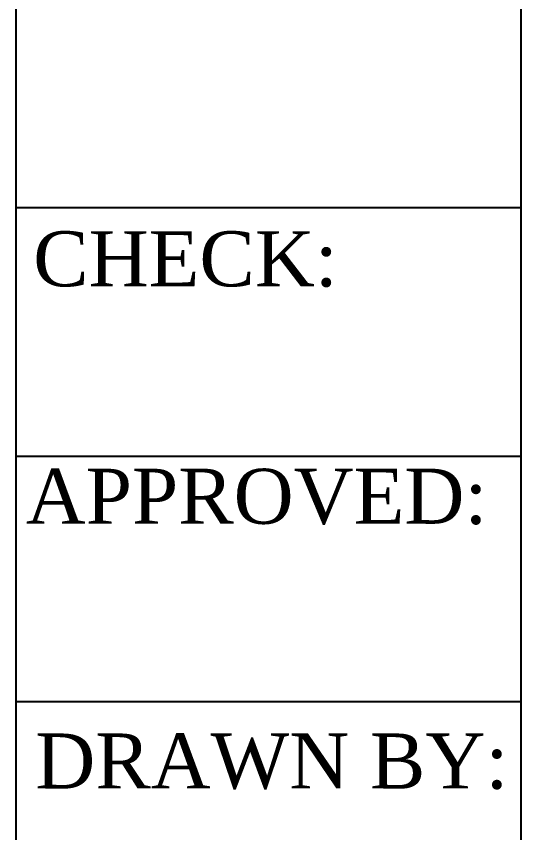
# Model space of a CAD drawing. Header units: inches. Extents: x 86794 to 87086, y 41803 to 41823.
# Drawn here: x 87081.98 to 87085.65, y 41813.34 to 41819.28 of the extents above; entities that cross this region are included whole.
import ezdxf

# ---------------------------------------------------------------- set-up
doc = ezdxf.new("R2010")
doc.units = ezdxf.units.IN
doc.header["$MEASUREMENT"] = 0
doc.styles.get("Standard").update_dxf_attribs({"font": 'times.ttf'})

msp = doc.modelspace()

# ---------------------------------------------------------------- linework, layer by layer
for p, q in [((87081.9823, 41804.8902), (87081.9823, 41823.2226)), ((87085.6488, 41823.2226), (87085.6488, 41802.7236)), ((87081.9823, 41817.8895), (87085.6488, 41817.8895)), ((87081.9823, 41816.0804), (87085.6488, 41816.0804)), ((87081.9823, 41814.298), (87085.6488, 41814.298))]:
    msp.add_line(p, q)

# ---------------------------------------------------------------- texts
at = {"char_height": 0.39998, "attachment_point": 1}
for s, insert, width in [('{\\fTimes New Roman|b0|i0|c0|p18;CHECK:}', (87082.1048, 41817.7162), 43.399163), ('{\\fTimes New Roman|b0|i0|c0|p18;APPROVED:}', (87082.0509, 41815.9902), 39.705617), ('{\\fTimes New Roman|b0|i0|c0|p18;DRAWN BY:}', (87082.1201, 41814.0658), 38.70195)]:
    msp.add_mtext(s, dxfattribs=dict(at, insert=insert, width=width))

doc.saveas('drawing.dxf')
